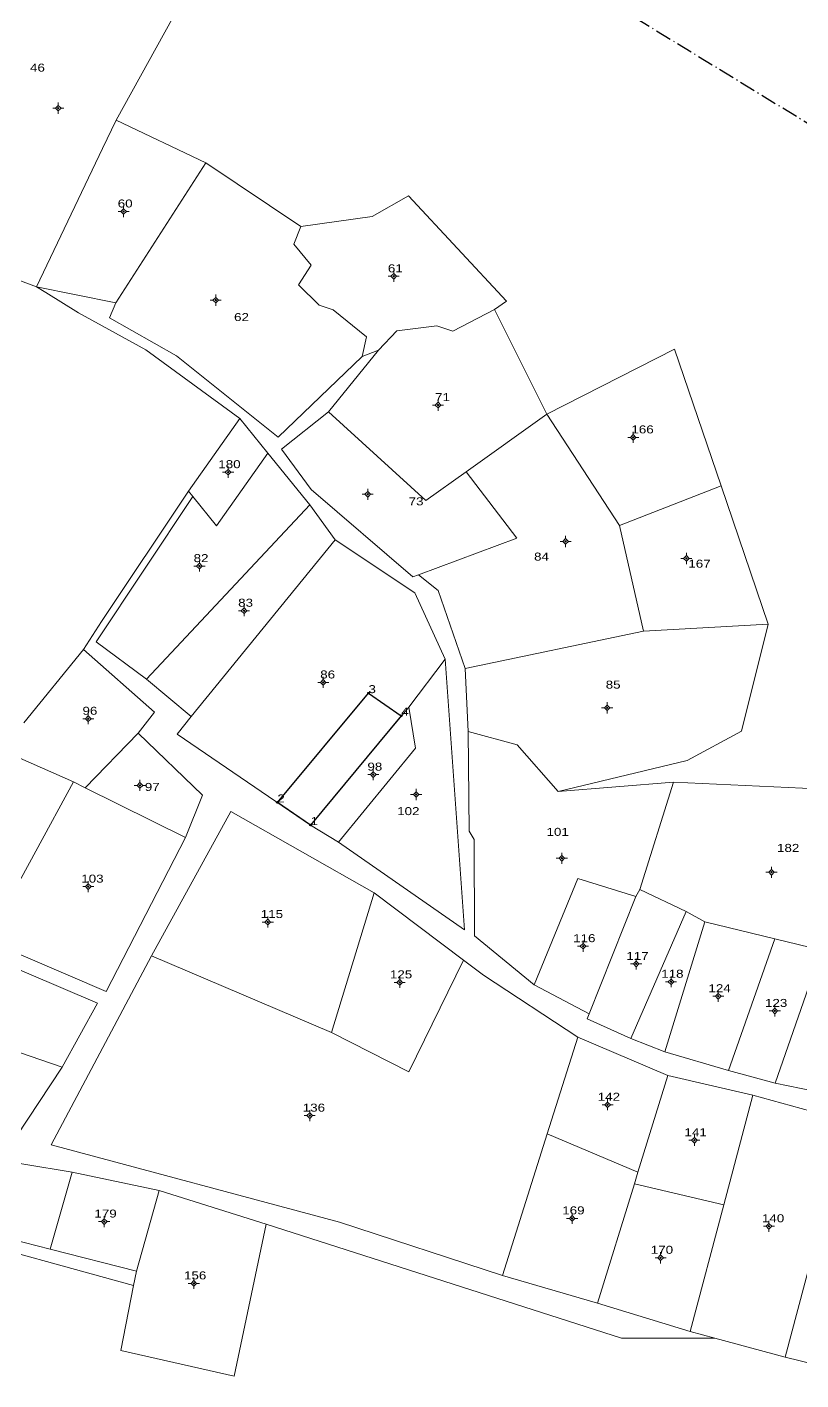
# Model space of a CAD drawing. Header units: metres. Extents: x 365490 to 366027, y 1839974 to 1840521.
# Drawn here: x 365675.6 to 365849.6, y 1839990.6 to 1840294.9 of the extents above; entities that cross this region are included whole.
import ezdxf

# ---------------------------------------------------------------- set-up
doc = ezdxf.new("R2010")
doc.units = ezdxf.units.M
doc.header["$LTSCALE"] = 0.72
doc.header["$PDMODE"] = 32
doc.header["$PDSIZE"] = 0.36
doc.linetypes.add('DOT_DASHED', pattern=[7.7, 5, -1.2, 0.3, -1.2])
for name, color, linetype, lineweight in [('10', 7, 'Continuous', 13), ('11', 7, 'Continuous', 13), ('9', 7, 'Continuous', 25)]:
    doc.layers.add(name, color=color, linetype=linetype, lineweight=lineweight)
for name, color, linetype in [('12', 7, 'Continuous'), ('15', 7, 'Continuous'), ('7', 7, 'Continuous')]:
    doc.layers.add(name, color=color, linetype=linetype)

msp = doc.modelspace()

# ---------------------------------------------------------------- hatches: boundary and pattern name
at = {"layer": '11'}
for points in [[(365682.7398, 1840276.62, 1), (365682.4398, 1840276.62, 1)], [(365697.4298, 1840253.38, 1), (365697.1298, 1840253.38, 1)], [(365758.1598, 1840238.81, 1), (365757.8598, 1840238.81, 1)], [(365718.1498, 1840233.45, 1), (365717.8497, 1840233.45, 1)], [(365768.1398, 1840209.84, 1), (365767.8397, 1840209.84, 1)], [(365812.0198, 1840202.58, 1), (365811.7197, 1840202.58, 1)], [(365720.9298, 1840194.76, 1), (365720.6298, 1840194.76, 1)], [(365752.3098, 1840189.78, 1), (365752.0098, 1840189.78, 1)], [(365796.8198, 1840179.18, 1), (365796.5197, 1840179.18, 1)], [(365823.9798, 1840175.36, 1), (365823.6798, 1840175.36, 1)], [(365714.4898, 1840173.64, 1), (365714.1898, 1840173.64, 1)], [(365724.5098, 1840163.6, 1), (365724.2097, 1840163.6, 1)], [(365742.3198, 1840147.48, 1), (365742.0197, 1840147.48, 1)], [(365806.1598, 1840141.77, 1), (365805.8598, 1840141.77, 1)], [(365689.4898, 1840139.32, 1), (365689.1898, 1840139.32, 1)], [(365753.5698, 1840126.76, 1), (365753.2697, 1840126.76, 1)], [(365701.0898, 1840124.32, 1), (365700.7897, 1840124.32, 1)], [(365763.2198, 1840122.28, 1), (365762.9198, 1840122.28, 1)], [(365795.9798, 1840107.94, 1), (365795.6798, 1840107.94, 1)], [(365843.1098, 1840104.8, 1), (365842.8098, 1840104.8, 1)], [(365689.4898, 1840101.57, 1), (365689.1898, 1840101.57, 1)], [(365729.8498, 1840093.6, 1), (365729.5498, 1840093.6, 1)], [(365800.7298, 1840088.17, 1), (365800.4298, 1840088.17, 1)], [(365812.6798, 1840084.17, 1), (365812.3798, 1840084.17, 1)], [(365759.5198, 1840080.03, 1), (365759.2197, 1840080.03, 1)], [(365820.5198, 1840080.17, 1), (365820.2197, 1840080.17, 1)], [(365831.1498, 1840076.92, 1), (365830.8497, 1840076.92, 1)], [(365843.8598, 1840073.62, 1), (365843.5598, 1840073.62, 1)], [(365739.2898, 1840050.06, 1), (365738.9898, 1840050.06, 1)], [(365806.2598, 1840052.51, 1), (365805.9597, 1840052.51, 1)], [(365825.7598, 1840044.54, 1), (365825.4597, 1840044.54, 1)], [(365693.0698, 1840026.24, 1), (365692.7697, 1840026.24, 1)], [(365798.2798, 1840026.97, 1), (365797.9797, 1840026.97, 1)], [(365842.5398, 1840025.19, 1), (365842.2398, 1840025.19, 1)], [(365818.1798, 1840018.1, 1), (365817.8798, 1840018.1, 1)], [(365713.2298, 1840012.35, 1), (365712.9298, 1840012.35, 1)]]:
    msp.add_hatch(color=256, dxfattribs=at).paths.add_polyline_path(points)

# ---------------------------------------------------------------- linework, layer by layer
at = {"layer": '10', "linetype": 'DOT_DASHED', "lineweight": 25}
msp.add_line((365717.81, 1840354.82), (366000, 1840182.09), dxfattribs=at)
at = {"layer": '10'}
for p, q in [((365710.06, 1840300.06), (365695.6, 1840273.9)), ((365692.55, 1840267.51), (365695.6, 1840273.9)), ((365715.78, 1840264.29), (365695.6, 1840273.9)), ((365677.71, 1840236.42), (365692.55, 1840267.51)), ((365695.51, 1840232.87), (365715.78, 1840264.29)), ((365715.78, 1840264.29), (365737.13, 1840250.02)), ((365677.71, 1840236.42), (365662.06, 1840242.29)), ((365677.71, 1840236.42), (365695.51, 1840232.87)), ((365677.71, 1840236.42), (365679.76, 1840235.16)), ((365679.76, 1840235.16), (365687.16, 1840230.59)), ((365750.95, 1840220.74), (365754.62, 1840222.16)), ((365792.46, 1840207.77), (365821.12, 1840222.42)), ((365821.12, 1840222.42), (365831.61, 1840191.7)), ((365774.33, 1840194.86), (365792.46, 1840207.77)), ((365729.68, 1840199.06), (365718.18, 1840182.7)), ((365765.21, 1840188.36), (365774.33, 1840194.86)), ((365808.82, 1840182.75), (365831.61, 1840191.7)), ((365831.61, 1840191.7), (365842.22, 1840160.6)), ((365712.83, 1840189.3), (365691.13, 1840156.61)), ((365739.13, 1840187.4), (365702.45, 1840148.21)), ((365744.83, 1840179.55), (365739.13, 1840187.4)), ((365744.83, 1840179.55), (365712.5, 1840139.81)), ((365814.15, 1840159.01), (365774.11, 1840150.59)), ((365674.84, 1840138.38), (365688.26, 1840154.88)), ((365691.13, 1840156.61), (365702.45, 1840148.21)), ((365761.44, 1840141.94), (365769.56, 1840152.72)), ((365774.79, 1840136.44), (365774.11, 1840150.59)), ((365702.45, 1840148.21), (365712.5, 1840139.81)), ((365739.32, 1840115.4), (365761.44, 1840141.94)), ((365685.99, 1840125.13), (365673.92, 1840130.45)), ((365666.59, 1840089.45), (365685.99, 1840125.13)), ((365688.63, 1840123.75), (365685.99, 1840125.13)), ((365739.32, 1840115.4), (365745.63, 1840111.57)), ((365744.01, 1840068.75), (365753.65, 1840100.16)), ((365753.65, 1840100.16), (365773.72, 1840085.03)), ((365813.38, 1840100.94), (365812.43, 1840099.32)), ((365828, 1840093.62), (365843.72, 1840089.84)), ((365843.72, 1840089.84), (365854.22, 1840087.31)), ((365703.58, 1840085.98), (365744.01, 1840068.75)), ((365773.72, 1840085.03), (365778.2, 1840081.65)), ((365778.2, 1840081.65), (365799.42, 1840067.7)), ((365645.46, 1840074.08), (365683.47, 1840060.93)), ((365799.42, 1840067.7), (365819.63, 1840059.06)), ((365838.75, 1840054.64), (365819.63, 1840059.06)), ((365855.46, 1840054.94), (365843.77, 1840057.39)), ((365832.22, 1840030.01), (365838.75, 1840054.64)), ((365860.07, 1840048.77), (365838.75, 1840054.64)), ((365846.05, 1839995.75), (365860.07, 1840048.77)), ((365812.92, 1840037.32), (365792.55, 1840046.01)), ((365685.72, 1840037.37), (365680.76, 1840020.04)), ((365705.28, 1840033.2), (365700.15, 1840015.12)), ((365812.12, 1840034.7), (365832.22, 1840030.01)), ((365824.67, 1840001.5), (365832.22, 1840030.01)), ((365657.96, 1840025.83), (365680.76, 1840020.04)), ((365729.37, 1840025.68), (365809.21, 1840000)), ((365680.76, 1840020.04), (365700.15, 1840015.12)), ((365782.46, 1840014.15), (365803.86, 1840007.93)), ((365803.86, 1840007.93), (365824.67, 1840001.5)), ((365824.67, 1840001.5), (365830.25, 1840000)), ((365809.21, 1840000), (365830.25, 1840000)), ((365830.25, 1840000), (365846.05, 1839995.75)), ((365846.05, 1839995.75), (365866.93, 1839990.63))]:
    msp.add_line(p, q, dxfattribs=at)
for points in [[(365780.65, 1840231.32), (365783.35, 1840233.24), (365761.35, 1840256.87), (365753.15, 1840252.26), (365737.13, 1840250.02)], [(365737.13, 1840250.02), (365735.57, 1840246.04), (365739.45, 1840241.29), (365736.63, 1840236.89), (365741.23, 1840232.35), (365744.42, 1840231.28), (365751.93, 1840225.23), (365750.95, 1840220.74)], [(365750.95, 1840220.74), (365732.04, 1840202.61), (365709.21, 1840220.89), (365694.1, 1840229.44), (365695.51, 1840232.87)], [(365723.38, 1840206.83), (365702.31, 1840222.24), (365687.16, 1840230.59)], [(365754.62, 1840222.16), (365758.69, 1840226.55), (365767.73, 1840227.68), (365771.32, 1840226.49), (365780.65, 1840231.32), (365792.46, 1840207.77)], [(365765.21, 1840188.36), (365743.34, 1840208.34), (365754.62, 1840222.16)], [(365723.38, 1840206.83), (365711.88, 1840190.47), (365692.29, 1840161.18), (365688.26, 1840154.88)], [(365723.38, 1840206.83), (365729.68, 1840199.06), (365739.13, 1840187.4)], [(365763.56, 1840171.69), (365762.31, 1840171.22), (365739.43, 1840190.83), (365732.8, 1840199.91), (365743.34, 1840208.34)], [(365792.46, 1840207.77), (365808.82, 1840182.75), (365814.15, 1840159.01)], [(365763.56, 1840171.69), (365785.71, 1840179.92), (365774.33, 1840194.86)], [(365711.88, 1840190.47), (365712.83, 1840189.3), (365718.18, 1840182.7)], [(365769.56, 1840152.72), (365762.73, 1840167.66), (365744.83, 1840179.55)], [(365763.56, 1840171.69), (365768.02, 1840168.17), (365774.11, 1840150.59)], [(365814.15, 1840159.01), (365842.22, 1840160.6), (365836.18, 1840136.54), (365823.99, 1840129.89), (365795.01, 1840122.94)], [(365688.26, 1840154.88), (365704.23, 1840140.78), (365700.52, 1840136.05)], [(365745.63, 1840111.57), (365773.93, 1840091.84), (365769.56, 1840152.72)], [(365761.44, 1840141.94), (365762.93, 1840132.71), (365745.63, 1840111.57)], [(365712.5, 1840139.81), (365709.34, 1840135.82), (365739.32, 1840115.4)], [(365774.79, 1840136.44), (365785.76, 1840133.46), (365795.01, 1840122.94)], [(365789.56, 1840079.45), (365776.2, 1840090.5), (365776.07, 1840112.14), (365774.95, 1840114), (365774.79, 1840136.44)], [(365795.01, 1840122.94), (365820.91, 1840125.03), (365813.38, 1840100.94)], [(365868.52, 1840093.37), (365875.7, 1840122.5), (365820.91, 1840125.03)], [(365753.65, 1840100.16), (365721.42, 1840118.45), (365703.58, 1840085.98)], [(365711.18, 1840112.58), (365693.36, 1840078.01), (365666.59, 1840089.45)], [(365812.43, 1840099.32), (365799.42, 1840103.42), (365789.56, 1840079.45)], [(365812.43, 1840099.32), (365801.96, 1840072.93), (365789.56, 1840079.45)], [(365813.38, 1840100.94), (365823.76, 1840095.96), (365811.36, 1840067.41), (365801.49, 1840071.83), (365801.96, 1840072.93)], [(365823.76, 1840095.96), (365828, 1840093.62), (365818.96, 1840064.39), (365811.36, 1840067.41)], [(365651.15, 1840092.5), (365691.42, 1840075.36), (365683.47, 1840060.93)], [(365843.72, 1840089.84), (365833.26, 1840060.22), (365818.96, 1840064.39)], [(365854.22, 1840087.31), (365843.77, 1840057.39), (365833.26, 1840060.22)], [(365782.46, 1840014.15), (365745.86, 1840026.11), (365680.96, 1840043.52), (365703.58, 1840085.98)], [(365744.01, 1840068.75), (365761.41, 1840059.9), (365773.72, 1840085.03)], [(365782.46, 1840014.15), (365792.55, 1840046.01), (365799.42, 1840067.7)], [(365683.47, 1840060.93), (365673.14, 1840045.27), (365637.22, 1840052.88)], [(365803.86, 1840007.93), (365812.12, 1840034.7), (365812.92, 1840037.32), (365819.63, 1840059.06)], [(365705.28, 1840033.2), (365685.72, 1840037.37), (365663.9, 1840040.96), (365657.96, 1840025.83)], [(365696.66, 1839997.28), (365722.12, 1839991.5), (365729.37, 1840025.68), (365705.28, 1840033.2)], [(365641.23, 1840000), (365648.61, 1840000), (365656.52, 1840023.74), (365699.52, 1840011.9)], [(365696.66, 1839997.28), (365699.52, 1840011.9), (365700.15, 1840015.12)]]:
    msp.add_lwpolyline(points, dxfattribs=at)
msp.add_lwpolyline([(365688.63, 1840123.75), (365700.52, 1840136.05), (365715, 1840122.11), (365711.18, 1840112.58)], close=True, dxfattribs=at)
at = {"layer": '11'}
for p, q in [((365681.97, 1840276.62), (365681.34, 1840276.62)), ((365682.59, 1840277.87), (365682.59, 1840277.25)), ((365682.59, 1840275.99), (365682.59, 1840275.37)), ((365683.84, 1840276.62), (365683.21, 1840276.62)), ((365697.28, 1840254.63), (365697.28, 1840254.01)), ((365696.65, 1840253.38), (365696.03, 1840253.38)), ((365697.28, 1840252.75), (365697.28, 1840252.13)), ((365698.53, 1840253.38), (365697.91, 1840253.38)), ((365757.39, 1840238.81), (365756.76, 1840238.81)), ((365758.01, 1840240.06), (365758.01, 1840239.43)), ((365759.26, 1840238.81), (365758.63, 1840238.81)), ((365758.01, 1840238.19), (365758.01, 1840237.56)), ((365717.37, 1840233.45), (365716.75, 1840233.45)), ((365718, 1840234.7), (365718, 1840234.07)), ((365718, 1840232.83), (365718, 1840232.2)), ((365719.25, 1840233.45), (365718.63, 1840233.45)), ((365767.37, 1840209.84), (365766.74, 1840209.84)), ((365767.99, 1840211.09), (365767.99, 1840210.47)), ((365767.99, 1840209.21), (365767.99, 1840208.59)), ((365769.24, 1840209.84), (365768.61, 1840209.84)), ((365811.25, 1840202.58), (365810.62, 1840202.58)), ((365811.87, 1840203.83), (365811.87, 1840203.21)), ((365813.12, 1840202.58), (365812.49, 1840202.58)), ((365811.87, 1840201.95), (365811.87, 1840201.33)), ((365720.15, 1840194.76), (365719.53, 1840194.76)), ((365720.78, 1840196.01), (365720.78, 1840195.39)), ((365720.78, 1840194.13), (365720.78, 1840193.51)), ((365722.03, 1840194.76), (365721.41, 1840194.76)), ((365752.16, 1840191.03), (365752.16, 1840190.41)), ((365751.53, 1840189.78), (365750.91, 1840189.78)), ((365752.16, 1840189.15), (365752.16, 1840188.53)), ((365753.41, 1840189.78), (365752.79, 1840189.78)), ((365796.05, 1840179.18), (365795.42, 1840179.18)), ((365796.67, 1840180.43), (365796.67, 1840179.81)), ((365796.67, 1840178.55), (365796.67, 1840177.93)), ((365797.92, 1840179.18), (365797.29, 1840179.18)), ((365714.34, 1840174.89), (365714.34, 1840174.27)), ((365823.21, 1840175.36), (365822.58, 1840175.36)), ((365823.83, 1840176.61), (365823.83, 1840175.99)), ((365825.08, 1840175.36), (365824.45, 1840175.36)), ((365713.71, 1840173.64), (365713.09, 1840173.64)), ((365714.34, 1840173.01), (365714.34, 1840172.39)), ((365715.59, 1840173.64), (365714.97, 1840173.64)), ((365823.83, 1840174.73), (365823.83, 1840174.11)), ((365723.73, 1840163.6), (365723.11, 1840163.6)), ((365724.36, 1840164.85), (365724.36, 1840164.23)), ((365724.36, 1840162.97), (365724.36, 1840162.35)), ((365725.61, 1840163.6), (365724.99, 1840163.6)), ((365742.17, 1840148.73), (365742.17, 1840148.11)), ((365741.55, 1840147.48), (365740.92, 1840147.48)), ((365742.17, 1840146.85), (365742.17, 1840146.23)), ((365743.42, 1840147.48), (365742.79, 1840147.48)), ((365805.39, 1840141.77), (365804.76, 1840141.77)), ((365806.01, 1840143.02), (365806.01, 1840142.39)), ((365807.26, 1840141.77), (365806.63, 1840141.77)), ((365688.71, 1840139.32), (365688.09, 1840139.32)), ((365689.34, 1840140.57), (365689.34, 1840139.95)), ((365689.34, 1840138.69), (365689.34, 1840138.07)), ((365690.59, 1840139.32), (365689.97, 1840139.32)), ((365806.01, 1840141.15), (365806.01, 1840140.52)), ((365752.79, 1840126.76), (365752.17, 1840126.76)), ((365753.42, 1840128.01), (365753.42, 1840127.39)), ((365754.67, 1840126.76), (365754.05, 1840126.76)), ((365700.31, 1840124.32), (365699.69, 1840124.32)), ((365700.94, 1840125.57), (365700.94, 1840124.95)), ((365700.94, 1840123.69), (365700.94, 1840123.07)), ((365702.19, 1840124.32), (365701.57, 1840124.32)), ((365753.42, 1840126.13), (365753.42, 1840125.51)), ((365763.07, 1840123.53), (365763.07, 1840122.91)), ((365762.45, 1840122.28), (365761.82, 1840122.28)), ((365763.07, 1840121.65), (365763.07, 1840121.03)), ((365764.32, 1840122.28), (365763.69, 1840122.28)), ((365795.83, 1840109.19), (365795.83, 1840108.57)), ((365795.21, 1840107.94), (365794.58, 1840107.94)), ((365795.83, 1840107.31), (365795.83, 1840106.69)), ((365797.08, 1840107.94), (365796.45, 1840107.94)), ((365842.96, 1840106.05), (365842.96, 1840105.43)), ((365689.34, 1840102.82), (365689.34, 1840102.19)), ((365842.33, 1840104.8), (365841.71, 1840104.8)), ((365842.96, 1840104.17), (365842.96, 1840103.55)), ((365844.21, 1840104.8), (365843.59, 1840104.8)), ((365688.71, 1840101.57), (365688.09, 1840101.57)), ((365689.34, 1840100.95), (365689.34, 1840100.32)), ((365690.59, 1840101.57), (365689.97, 1840101.57)), ((365729.07, 1840093.6), (365728.45, 1840093.6)), ((365729.7, 1840094.85), (365729.7, 1840094.23)), ((365729.7, 1840092.97), (365729.7, 1840092.35)), ((365730.95, 1840093.6), (365730.33, 1840093.6)), ((365799.95, 1840088.17), (365799.33, 1840088.17)), ((365800.58, 1840089.42), (365800.58, 1840088.79)), ((365800.58, 1840087.55), (365800.58, 1840086.92)), ((365801.83, 1840088.17), (365801.21, 1840088.17)), ((365811.91, 1840084.17), (365811.28, 1840084.17)), ((365812.53, 1840085.42), (365812.53, 1840084.79)), ((365813.78, 1840084.17), (365813.15, 1840084.17)), ((365759.37, 1840081.28), (365759.37, 1840080.65)), ((365812.53, 1840083.55), (365812.53, 1840082.92)), ((365820.37, 1840081.42), (365820.37, 1840080.79)), ((365758.75, 1840080.03), (365758.12, 1840080.03)), ((365759.37, 1840079.41), (365759.37, 1840078.78)), ((365760.62, 1840080.03), (365759.99, 1840080.03)), ((365819.75, 1840080.17), (365819.12, 1840080.17)), ((365820.37, 1840079.55), (365820.37, 1840078.92)), ((365821.62, 1840080.17), (365820.99, 1840080.17)), ((365831, 1840078.17), (365831, 1840077.55)), ((365830.37, 1840076.92), (365829.75, 1840076.92)), ((365831, 1840076.29), (365831, 1840075.67)), ((365832.25, 1840076.92), (365831.63, 1840076.92)), ((365843.71, 1840074.87), (365843.71, 1840074.25)), ((365843.09, 1840073.62), (365842.46, 1840073.62)), ((365843.71, 1840072.99), (365843.71, 1840072.37)), ((365844.96, 1840073.62), (365844.33, 1840073.62)), ((365806.11, 1840053.76), (365806.11, 1840053.13)), ((365739.14, 1840051.31), (365739.14, 1840050.69)), ((365805.49, 1840052.51), (365804.86, 1840052.51)), ((365806.11, 1840051.89), (365806.11, 1840051.26)), ((365807.36, 1840052.51), (365806.73, 1840052.51)), ((365738.51, 1840050.06), (365737.89, 1840050.06)), ((365739.14, 1840049.43), (365739.14, 1840048.81)), ((365740.39, 1840050.06), (365739.77, 1840050.06)), ((365824.99, 1840044.54), (365824.36, 1840044.54)), ((365825.61, 1840045.79), (365825.61, 1840045.17)), ((365826.86, 1840044.54), (365826.23, 1840044.54)), ((365825.61, 1840043.91), (365825.61, 1840043.29)), ((365692.29, 1840026.24), (365691.67, 1840026.24)), ((365692.92, 1840027.49), (365692.92, 1840026.87)), ((365694.17, 1840026.24), (365693.55, 1840026.24)), ((365797.51, 1840026.97), (365796.88, 1840026.97)), ((365798.13, 1840028.22), (365798.13, 1840027.59)), ((365798.13, 1840026.35), (365798.13, 1840025.72)), ((365799.38, 1840026.97), (365798.75, 1840026.97)), ((365842.39, 1840026.44), (365842.39, 1840025.81)), ((365692.92, 1840025.61), (365692.92, 1840024.99)), ((365841.77, 1840025.19), (365841.14, 1840025.19)), ((365842.39, 1840024.57), (365842.39, 1840023.94)), ((365843.64, 1840025.19), (365843.01, 1840025.19)), ((365817.41, 1840018.1), (365816.78, 1840018.1)), ((365818.03, 1840019.35), (365818.03, 1840018.73)), ((365818.03, 1840017.47), (365818.03, 1840016.85)), ((365819.28, 1840018.1), (365818.65, 1840018.1)), ((365712.45, 1840012.35), (365711.83, 1840012.35)), ((365713.08, 1840013.6), (365713.08, 1840012.97)), ((365713.08, 1840011.73), (365713.08, 1840011.1)), ((365714.33, 1840012.35), (365713.71, 1840012.35))]:
    msp.add_line(p, q, dxfattribs=at)
for points in [[(365682.59, 1840277.25), (365681.97, 1840276.62), (365682.59, 1840275.99), (365683.21, 1840276.62)], [(365697.28, 1840254.01), (365696.65, 1840253.38), (365697.28, 1840252.75), (365697.91, 1840253.38)], [(365758.01, 1840239.43), (365757.39, 1840238.81), (365758.01, 1840238.19), (365758.63, 1840238.81)], [(365718, 1840234.07), (365717.37, 1840233.45), (365718, 1840232.83), (365718.63, 1840233.45)], [(365767.99, 1840210.47), (365767.37, 1840209.84), (365767.99, 1840209.21), (365768.61, 1840209.84)], [(365811.87, 1840203.21), (365811.25, 1840202.58), (365811.87, 1840201.95), (365812.49, 1840202.58)], [(365720.78, 1840195.39), (365720.15, 1840194.76), (365720.78, 1840194.13), (365721.41, 1840194.76)], [(365752.16, 1840190.41), (365751.53, 1840189.78), (365752.16, 1840189.15), (365752.79, 1840189.78)], [(365796.67, 1840179.81), (365796.05, 1840179.18), (365796.67, 1840178.55), (365797.29, 1840179.18)], [(365823.83, 1840175.99), (365823.21, 1840175.36), (365823.83, 1840174.73), (365824.45, 1840175.36)], [(365714.34, 1840174.27), (365713.71, 1840173.64), (365714.34, 1840173.01), (365714.97, 1840173.64)], [(365724.36, 1840164.23), (365723.73, 1840163.6), (365724.36, 1840162.97), (365724.99, 1840163.6)], [(365742.17, 1840148.11), (365741.55, 1840147.48), (365742.17, 1840146.85), (365742.79, 1840147.48)], [(365806.01, 1840142.39), (365805.39, 1840141.77), (365806.01, 1840141.15), (365806.63, 1840141.77)], [(365689.34, 1840139.95), (365688.71, 1840139.32), (365689.34, 1840138.69), (365689.97, 1840139.32)], [(365753.42, 1840127.39), (365752.79, 1840126.76), (365753.42, 1840126.13), (365754.05, 1840126.76)], [(365700.94, 1840124.95), (365700.31, 1840124.32), (365700.94, 1840123.69), (365701.57, 1840124.32)], [(365763.07, 1840122.91), (365762.45, 1840122.28), (365763.07, 1840121.65), (365763.69, 1840122.28)], [(365795.83, 1840108.57), (365795.21, 1840107.94), (365795.83, 1840107.31), (365796.45, 1840107.94)], [(365842.96, 1840105.43), (365842.33, 1840104.8), (365842.96, 1840104.17), (365843.59, 1840104.8)], [(365689.34, 1840102.19), (365688.71, 1840101.57), (365689.34, 1840100.95), (365689.97, 1840101.57)], [(365729.7, 1840094.23), (365729.07, 1840093.6), (365729.7, 1840092.97), (365730.33, 1840093.6)], [(365800.58, 1840088.79), (365799.95, 1840088.17), (365800.58, 1840087.55), (365801.21, 1840088.17)], [(365812.53, 1840084.79), (365811.91, 1840084.17), (365812.53, 1840083.55), (365813.15, 1840084.17)], [(365759.37, 1840080.65), (365758.75, 1840080.03), (365759.37, 1840079.41), (365759.99, 1840080.03)], [(365820.37, 1840080.79), (365819.75, 1840080.17), (365820.37, 1840079.55), (365820.99, 1840080.17)], [(365831, 1840077.55), (365830.37, 1840076.92), (365831, 1840076.29), (365831.63, 1840076.92)], [(365843.71, 1840074.25), (365843.09, 1840073.62), (365843.71, 1840072.99), (365844.33, 1840073.62)], [(365739.14, 1840050.69), (365738.51, 1840050.06), (365739.14, 1840049.43), (365739.77, 1840050.06)], [(365806.11, 1840053.13), (365805.49, 1840052.51), (365806.11, 1840051.89), (365806.73, 1840052.51)], [(365825.61, 1840045.17), (365824.99, 1840044.54), (365825.61, 1840043.91), (365826.23, 1840044.54)], [(365692.92, 1840026.87), (365692.29, 1840026.24), (365692.92, 1840025.61), (365693.55, 1840026.24)], [(365798.13, 1840027.59), (365797.51, 1840026.97), (365798.13, 1840026.35), (365798.75, 1840026.97)], [(365842.39, 1840025.81), (365841.77, 1840025.19), (365842.39, 1840024.57), (365843.01, 1840025.19)], [(365818.03, 1840018.73), (365817.41, 1840018.1), (365818.03, 1840017.47), (365818.65, 1840018.1)], [(365713.08, 1840012.97), (365712.45, 1840012.35), (365713.08, 1840011.73), (365713.71, 1840012.35)]]:
    msp.add_lwpolyline(points, close=True, dxfattribs=at)
for centre in [(365682.5898, 1840276.62), (365697.2798, 1840253.38), (365758.0098, 1840238.81), (365717.9998, 1840233.45), (365767.9898, 1840209.84), (365811.8698, 1840202.58), (365720.7798, 1840194.76), (365752.1598, 1840189.78), (365796.6698, 1840179.18), (365823.8298, 1840175.36), (365714.3398, 1840173.64), (365724.3598, 1840163.6), (365742.1698, 1840147.48), (365806.0098, 1840141.77), (365689.3398, 1840139.32), (365753.4198, 1840126.76), (365700.9398, 1840124.32), (365763.0698, 1840122.28), (365795.8298, 1840107.94), (365842.9598, 1840104.8), (365689.3398, 1840101.57), (365729.6998, 1840093.6), (365800.5798, 1840088.17), (365812.5298, 1840084.17), (365759.3698, 1840080.03), (365820.3698, 1840080.17), (365830.9998, 1840076.92), (365843.7098, 1840073.62), (365739.1398, 1840050.06), (365806.1098, 1840052.51), (365825.6098, 1840044.54), (365692.9198, 1840026.24), (365798.1298, 1840026.97), (365842.3898, 1840025.19), (365818.0298, 1840018.1), (365713.0798, 1840012.35)]:
    msp.add_circle(centre, 0.15, dxfattribs=at)
at = {"layer": '7'}
for p in [(365752.34, 1840145.07), (365759.71, 1840139.98), (365731.85, 1840120.49), (365739.32, 1840115.4)]:
    msp.add_point(p, dxfattribs=at)
at = {"layer": '9'}
msp.add_lwpolyline([(365739.32, 1840115.4), (365731.85, 1840120.49), (365752.34, 1840145.07), (365759.71, 1840139.98)], close=True, dxfattribs=at)

# ---------------------------------------------------------------- texts
at = {"layer": '12', "width": 1.25}
for s, p in [('3', (365752.34, 1840145.07)), ('4', (365759.71, 1840139.98)), ('2', (365731.85, 1840120.49)), ('1', (365739.32, 1840115.4)), ('1', (365739.32, 1840115.4))]:
    msp.add_text(s, height=1.8, dxfattribs=at).set_placement(p)
at = {"layer": '15', "width": 1.25}
for s, p in [('46', (365676.24, 1840284.83)), ('60', (365695.96, 1840254.28)), ('61', (365756.7, 1840239.7)), ('62', (365722.12, 1840228.74)), ('71', (365767.31, 1840210.73)), ('166', (365811.46, 1840203.48)), ('180', (365718.57, 1840195.66)), ('73', (365761.37, 1840187.3)), ('82', (365713.02, 1840174.53)), ('84', (365789.57, 1840174.88)), ('167', (365824.26, 1840173.28)), ('83', (365723.04, 1840164.5)), ('86', (365741.49, 1840148.37)), ('85', (365805.68, 1840146.09)), ('96', (365688.03, 1840140.21)), ('98', (365752.1, 1840127.65)), ('97', (365702.05, 1840123.08)), ('102', (365758.79, 1840117.64)), ('101', (365792.37, 1840112.98)), ('182', (365844.2, 1840109.37)), ('103', (365687.76, 1840102.46)), ('115', (365728.12, 1840094.5)), ('116', (365798.36, 1840089.07)), ('117', (365810.32, 1840085.07)), ('125', (365757.16, 1840080.93)), ('118', (365818.16, 1840081.07)), ('124', (365828.78, 1840077.82)), ('123', (365841.5, 1840074.51)), ('142', (365803.89, 1840053.41)), ('136', (365737.56, 1840050.96)), ('141', (365823.39, 1840045.43)), ('179', (365690.71, 1840027.14)), ('169', (365795.91, 1840027.86)), ('140', (365840.81, 1840026.09)), ('170', (365815.82, 1840019)), ('156', (365710.86, 1840013.24))]:
    msp.add_text(s, height=1.8, dxfattribs=at).set_placement(p)

doc.saveas('drawing.dxf')
